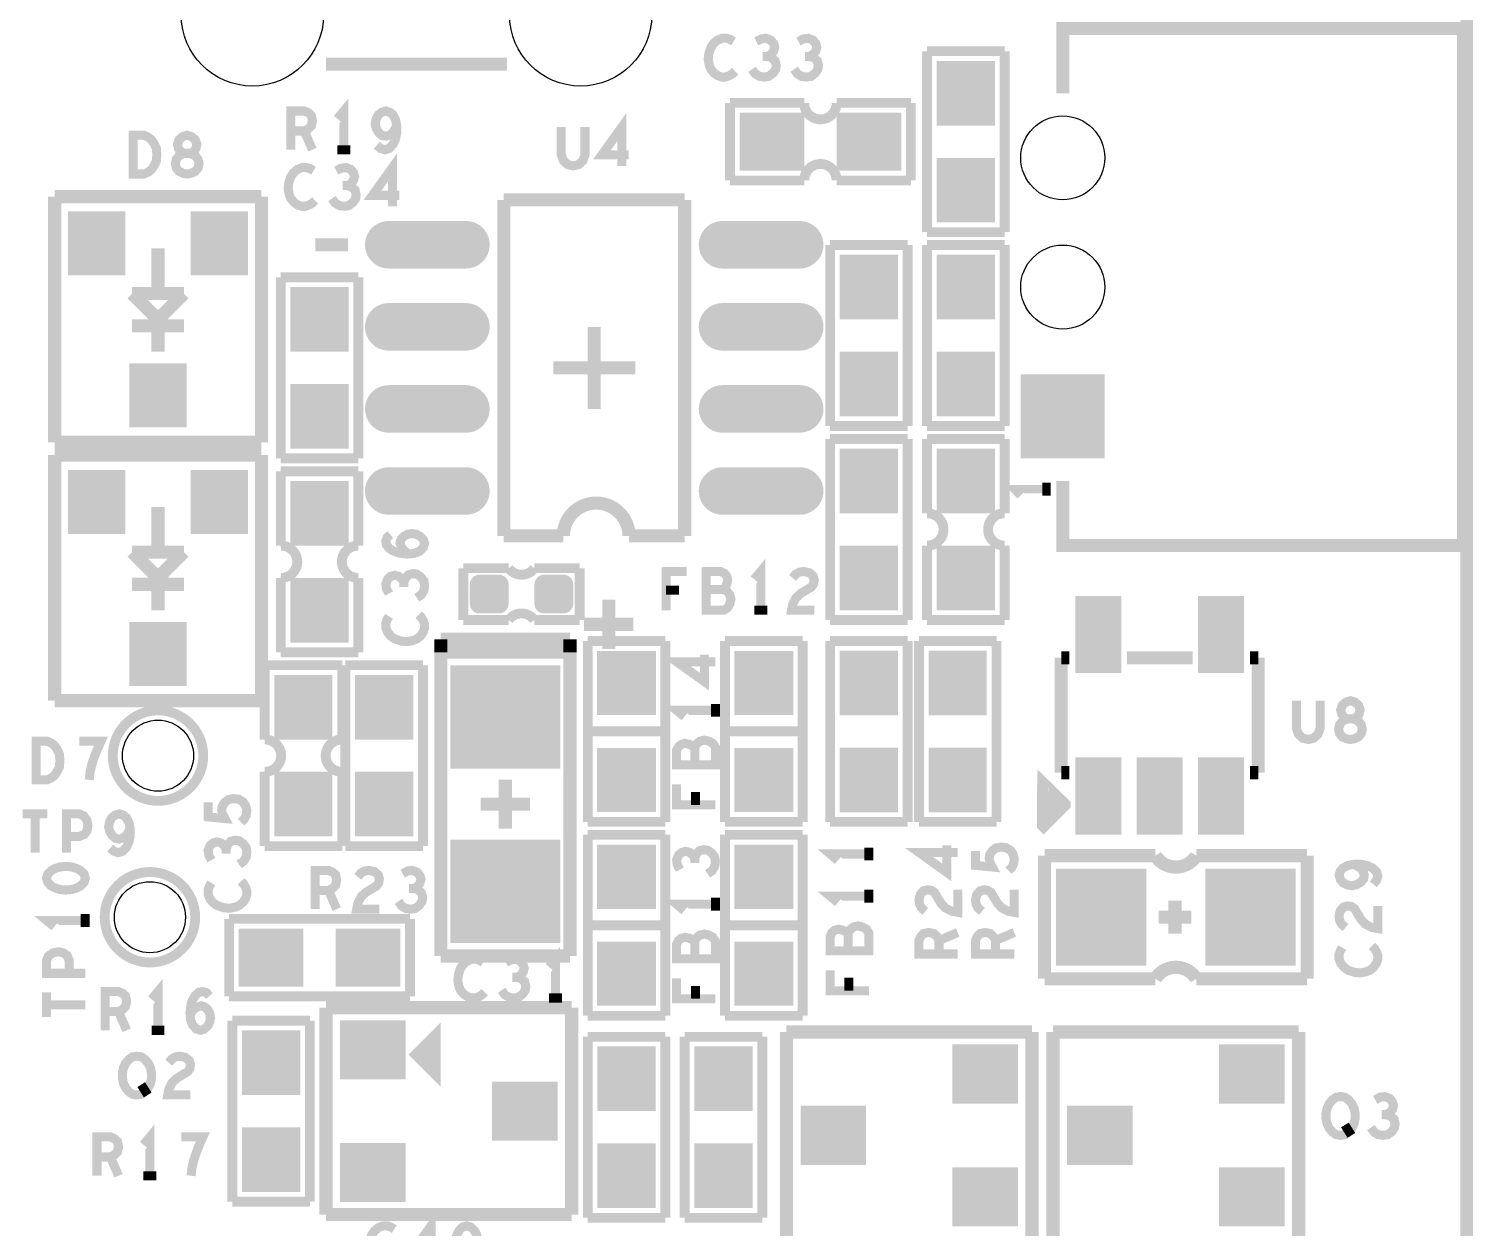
# Model space of a CAD drawing. Extents: x -0.1 to 55.1, y -0.1 to 48.1.
# Drawn here: x 32.75 to 55.1, y 9.46 to 28 of the extents above; entities that cross this region are included whole.
import ezdxf

# ---------------------------------------------------------------- set-up
doc = ezdxf.new("R2010")
doc.units = 0
doc.layers.get('0').update_dxf_attribs({"linetype": 'CONTINUOUS'})
doc.layers.add('MASK_TOP_ART', color=10, linetype='CONTINUOUS')
doc.layers.add('SILK_TOP_ART', color=11, linetype='CONTINUOUS')

# ---------------------------------------------------------------- blocks, each defined once
blk = doc.blocks.new('RECTANGLE_450')
blk.add_solid([(0.45, 0.5), (0.45, -0.5), (-0.45, 0.5), (-0.45, -0.5)])
blk = doc.blocks.new('ROUND_12')
blk.add_circle((0, 0), 0.65)
blk = doc.blocks.new('CUSTOM_458')
for points in [[(-0.2885, 0.2074), (-0.2747, 0.2333), (0.2885, 0.2074), (0.2747, 0.2333)], [(-0.2747, 0.2333), (-0.256, 0.256), (0.2747, 0.2333), (0.256, 0.256)], [(-0.256, 0.256), (-0.2333, 0.2747), (0.256, 0.256), (0.2333, 0.2747)], [(-0.2333, 0.2747), (-0.2074, 0.2885), (0.2333, 0.2747), (0.2074, 0.2885)], [(-0.2074, 0.2885), (-0.1792, 0.2971), (0.2074, 0.2885), (0.1792, 0.2971)], [(-0.1792, 0.2971), (-0.15, 0.3), (0.1792, 0.2971), (0.15, 0.3)], [(-0.3, 0.15), (-0.2971, 0.1792), (0.3, 0.15), (0.2971, 0.1792)], [(-0.3, -0.15), (-0.3, 0.15), (0.3, -0.15), (0.3, 0.15)], [(-0.2971, 0.1792), (-0.2885, 0.2074), (0.2971, 0.1792), (0.2885, 0.2074)], [(-0.2971, -0.1792), (-0.3, -0.15), (0.2971, -0.1792), (0.3, -0.15)], [(-0.2885, -0.2074), (-0.2971, -0.1792), (0.2885, -0.2074), (0.2971, -0.1792)], [(-0.2747, -0.2333), (-0.2885, -0.2074), (0.2747, -0.2333), (0.2885, -0.2074)], [(-0.256, -0.256), (-0.2747, -0.2333), (0.256, -0.256), (0.2747, -0.2333)], [(-0.2333, -0.2747), (-0.256, -0.256), (0.2333, -0.2747), (0.256, -0.256)], [(-0.2074, -0.2885), (-0.2333, -0.2747), (0.2074, -0.2885), (0.2333, -0.2747)], [(-0.1792, -0.2971), (-0.2074, -0.2885), (0.1792, -0.2971), (0.2074, -0.2885)], [(-0.15, -0.3), (-0.1792, -0.2971), (0.15, -0.3), (0.1792, -0.2971)]]:
    blk.add_solid(points)
blk = doc.blocks.new('SQUARE_447')
blk.add_solid([(0.65, 0.65), (0.65, -0.65), (-0.65, 0.65), (-0.65, -0.65)])
blk = doc.blocks.new('ROUND_465')
blk.add_circle((0, 0), 0.55)
blk = doc.blocks.new('RECTANGLE_452')
blk.add_solid([(0.508, 0.4572), (0.508, -0.4572), (-0.508, 0.4572), (-0.508, -0.4572)])
blk = doc.blocks.new('RECTANGLE_451')
blk.add_solid([(0.5, 0.45), (0.5, -0.45), (-0.5, 0.45), (-0.5, -0.45)])
blk = doc.blocks.new('RECTANGLE_475')
blk.add_solid([(0.4572, 0.4953), (0.4572, -0.4953), (-0.4572, 0.4953), (-0.4572, -0.4953)])
blk = doc.blocks.new('RECTANGLE_470')
blk.add_solid([(0.8509, 0.8001), (0.8509, -0.8001), (-0.8509, 0.8001), (-0.8509, -0.8001)])
blk = doc.blocks.new('CUSTOM_460')
for points in [[(-0.915856, 0.18415), (-0.879034, 0.23674), (0.915858, 0.18415), (0.879034, 0.23674)], [(-0.879034, 0.23674), (-0.833638, 0.282134), (0.879034, 0.23674), (0.83364, 0.282134)], [(-0.833638, 0.282134), (-0.78105, 0.318958), (0.83364, 0.282134), (0.78105, 0.318958)], [(-0.78105, 0.318958), (-0.722866, 0.34609), (0.78105, 0.318958), (0.722866, 0.34609)], [(-0.722866, 0.34609), (-0.660854, 0.362706), (0.722866, 0.34609), (0.660856, 0.362706)], [(-0.660854, 0.362706), (-0.5969, 0.3683), (0.660856, 0.362706), (0.5969, 0.3683)], [(-0.9652, 0), (-0.959604, 0.063956), (0.9652, 0), (0.959606, 0.063956)], [(-0.959604, -0.063954), (-0.9652, 0), (0.959606, -0.063954), (0.9652, 0)], [(-0.959604, 0.063956), (-0.942988, 0.125966), (0.959606, 0.063956), (0.94299, 0.125966)], [(-0.942988, 0.125966), (-0.915856, 0.18415), (0.94299, 0.125966), (0.915858, 0.18415)], [(-0.942988, -0.125966), (-0.959604, -0.063954), (0.94299, -0.125966), (0.959606, -0.063954)], [(-0.915856, -0.18415), (-0.942988, -0.125966), (0.915858, -0.18415), (0.94299, -0.125966)], [(-0.879034, -0.236738), (-0.915856, -0.18415), (0.879034, -0.236738), (0.915858, -0.18415)], [(-0.833638, -0.282134), (-0.879034, -0.236738), (0.83364, -0.282134), (0.879034, -0.236738)], [(-0.78105, -0.318956), (-0.833638, -0.282134), (0.78105, -0.318956), (0.83364, -0.282134)], [(-0.722866, -0.346088), (-0.78105, -0.318956), (0.722866, -0.346088), (0.78105, -0.318956)], [(-0.660854, -0.362704), (-0.722866, -0.346088), (0.660856, -0.362704), (0.722866, -0.346088)], [(-0.5969, -0.3683), (-0.660854, -0.362704), (0.5969, -0.3683), (0.660856, -0.362704)]]:
    blk.add_solid(points)
blk = doc.blocks.new('RECTANGLE_479')
blk.add_solid([(0.4445, 0.4953), (0.4445, -0.4953), (-0.4445, 0.4953), (-0.4445, -0.4953)])
blk = doc.blocks.new('RECTANGLE_478')
blk.add_solid([(0.6985, 0.7493), (0.6985, -0.7493), (-0.6985, 0.7493), (-0.6985, -0.7493)])
blk = doc.blocks.new('ROUND_444')
blk.add_circle((0, 0), 1.1)
blk = doc.blocks.new('RECTANGLE_455')
blk.add_solid([(0.3556, 0.5969), (0.3556, -0.5969), (-0.3556, 0.5969), (-0.3556, -0.5969)])

msp = doc.modelspace()

# ---------------------------------------------------------------- linework, layer by layer
at = {"layer": 'MASK_TOP_ART', "const_width": 0.2}
msp.add_lwpolyline([(11, 0), (55, 0), (55, 48), (0, 48), (0, 0), (11, 0)], dxfattribs=at)
at = {"layer": 'SILK_TOP_ART'}
for points, const_width in [([(11, 0), (55, 0), (55, 48), (0, 48), (0, 0), (11, 0)], 0.2), ([(48.75, 21), (48.75, 20), (54.95, 20), (54.95, 28), (48.75, 28), (48.75, 27)], 0.2), ([(43.6559, 27.8), (43.6059, 27.83), (43.5476, 27.85), (43.4809, 27.85), (43.4059, 27.82), (43.3476, 27.77), (43.3059, 27.71), (43.2726, 27.61), (43.2643, 27.52), (43.2809, 27.43), (43.3059, 27.37), (43.3559, 27.31), (43.4143, 27.27), (43.4726, 27.25), (43.5309, 27.25), (43.5893, 27.27), (43.6393, 27.3), (43.6809, 27.34)], 0.14), ([(44.1833, 27.57), (44.2333, 27.6), (44.275, 27.65), (44.2917, 27.71), (44.275, 27.77), (44.2333, 27.82), (44.1583, 27.85), (44.0833, 27.84), (44.0083, 27.8)], 0.14), ([(44.8357, 27.57), (44.8857, 27.6), (44.9274, 27.65), (44.9441, 27.71), (44.9274, 27.77), (44.8857, 27.82), (44.8107, 27.85), (44.7357, 27.84), (44.6607, 27.8)], 0.14), ([(46.65, 24.85), (46.65, 27.65)], 0.1524), ([(46.65, 27.65), (47.85, 27.65)], 0.1524), ([(47.85, 27.65), (47.85, 24.85)], 0.1524), ([(40.15, 27.45), (37.35, 27.45)], 0.2), ([(43.9417, 27.37), (43.9917, 27.3), (44.0583, 27.26), (44.1333, 27.25), (44.2, 27.26), (44.2667, 27.31), (44.3083, 27.37), (44.3167, 27.43), (44.3, 27.5), (44.2417, 27.55), (44.1833, 27.57), (44.1083, 27.57)], 0.14), ([(44.5941, 27.37), (44.6441, 27.3), (44.7107, 27.26), (44.7857, 27.25), (44.8524, 27.26), (44.9191, 27.31), (44.9607, 27.37), (44.9691, 27.43), (44.9524, 27.5), (44.8941, 27.55), (44.8357, 27.57), (44.7607, 27.57)], 0.14), ([(37.625, 26.125), (37.625, 26.725), (37.525, 26.605)], 0.14), ([(43.6, 26.85), (43.6, 25.65)], 0.1524), ([(44.75, 26.85), (43.6, 26.85)], 0.1524), ([(46.4, 26.85), (45.25, 26.85)], 0.1524), ([(46.4, 26.85), (46.4, 25.65)], 0.1524), ([(36.8059, 26.125), (36.8059, 26.725), (37.0143, 26.725), (37.0809, 26.695), (37.1226, 26.655), (37.1393, 26.575), (37.1226, 26.495), (37.0726, 26.445), (37.0143, 26.415), (36.8059, 26.415)], 0.14), ([(38.1357, 26.195), (38.1941, 26.145), (38.2607, 26.125), (38.3274, 26.145), (38.3857, 26.205), (38.4274, 26.295), (38.4441, 26.385), (38.4441, 26.495), (38.4274, 26.585), (38.3857, 26.665), (38.3357, 26.705), (38.2774, 26.725), (38.2107, 26.705), (38.1607, 26.665), (38.1274, 26.605), (38.1107, 26.525), (38.1274, 26.455), (38.1691, 26.385), (38.2191, 26.345), (38.2774, 26.335), (38.3441, 26.355), (38.3941, 26.405), (38.4441, 26.495)], 0.14), ([(41.9262, 25.875), (41.9262, 26.475), (41.6179, 26.045), (42.0345, 26.045)], 0.14), ([(34.3655, 25.75), (34.3655, 26.35), (34.5321, 26.35), (34.5988, 26.32), (34.6488, 26.28), (34.6905, 26.22), (34.7238, 26.15), (34.7321, 26.05), (34.7238, 25.95), (34.6905, 25.88), (34.6488, 25.82), (34.5988, 25.78), (34.5321, 25.75), (34.3655, 25.75)], 0.14), ([(35.2012, 25.75), (35.2595, 25.76), (35.3262, 25.79), (35.3679, 25.84), (35.3845, 25.91), (35.3679, 25.98), (35.3179, 26.04), (35.2429, 26.07), (35.1595, 26.07), (35.1095, 26.09), (35.0679, 26.14), (35.0512, 26.21), (35.0762, 26.28), (35.1345, 26.33), (35.2012, 26.35), (35.2679, 26.33), (35.3262, 26.28), (35.3512, 26.21), (35.3345, 26.14), (35.2929, 26.09), (35.2429, 26.07), (35.1595, 26.07), (35.0845, 26.04), (35.0345, 25.98), (35.0179, 25.91), (35.0345, 25.84), (35.0762, 25.79), (35.1429, 25.76), (35.2012, 25.75)], 0.14), ([(37.0143, 26.415), (37.1393, 26.125)], 0.14), ([(40.9905, 26.475), (40.9905, 26.045), (41.0238, 25.955), (41.0905, 25.895), (41.1738, 25.875), (41.2571, 25.895), (41.3238, 25.955), (41.3571, 26.045), (41.3571, 26.475)], 0.14), ([(37.525, 26.125), (37.725, 26.125)], 0.14), ([(38.3774, 25.25), (38.3774, 25.85), (38.0691, 25.42), (38.4857, 25.42)], 0.14), ([(37.1559, 25.8), (37.1059, 25.83), (37.0476, 25.85), (36.9809, 25.85), (36.9059, 25.82), (36.8476, 25.77), (36.8059, 25.71), (36.7726, 25.61), (36.7643, 25.52), (36.7809, 25.43), (36.8059, 25.37), (36.8559, 25.31), (36.9143, 25.27), (36.9726, 25.25), (37.0309, 25.25), (37.0893, 25.27), (37.1393, 25.3), (37.1809, 25.34)], 0.14), ([(37.6833, 25.57), (37.7333, 25.6), (37.775, 25.65), (37.7917, 25.71), (37.775, 25.77), (37.7333, 25.82), (37.6583, 25.85), (37.5833, 25.84), (37.5083, 25.8)], 0.14), ([(44.75, 25.65), (43.6, 25.65)], 0.1524), ([(46.4, 25.65), (45.25, 25.65)], 0.1524), ([(36.35, 25.4), (33.15, 25.4)], 0.2032), ([(33.15, 25.4), (33.15, 21.6)], 0.2032), ([(36.35, 21.6), (36.35, 25.4)], 0.2032), ([(37.4417, 25.37), (37.4917, 25.3), (37.5583, 25.26), (37.6333, 25.25), (37.7, 25.26), (37.7667, 25.31), (37.8083, 25.37), (37.8167, 25.43), (37.8, 25.5), (37.7417, 25.55), (37.6833, 25.57), (37.6083, 25.57)], 0.14), ([(40.1, 20.15), (40.1, 25.35)], 0.2032), ([(40.1, 25.35), (42.9, 25.35)], 0.2032), ([(42.9, 25.35), (42.9, 20.15)], 0.2032), ([(47.85, 24.85), (46.65, 24.85)], 0.1524), ([(34.75, 23.9), (34.75, 24.6)], 0.2032), ([(37.69, 24.655), (37.182, 24.655)], 0.2032), ([(45.15, 21.85), (45.15, 24.65)], 0.1524), ([(45.15, 24.65), (46.35, 24.65)], 0.1524), ([(46.35, 24.65), (46.35, 21.85)], 0.1524), ([(46.65, 21.85), (46.65, 24.65)], 0.1524), ([(46.65, 24.65), (47.85, 24.65)], 0.1524), ([(47.85, 24.65), (47.85, 21.85)], 0.1524), ([(36.65, 21.35), (36.65, 24.15)], 0.1524), ([(36.65, 24.15), (37.85, 24.15)], 0.1524), ([(37.85, 24.15), (37.85, 21.35)], 0.1524), ([(35.15, 23.9), (34.35, 23.9)], 0.2032), ([(34.35, 23.9), (34.75, 23.5)], 0.2032), ([(34.75, 23.5), (35.15, 23.9)], 0.2032), ([(35.15, 23.4), (34.35, 23.4)], 0.2032), ([(34.75, 23.5), (34.75, 23)], 0.2032), ([(41.5, 22.115), (41.5, 23.385)], 0.2032), ([(42.135, 22.75), (40.865, 22.75)], 0.2032), ([(46.35, 21.85), (45.15, 21.85)], 0.1524), ([(47.85, 21.85), (46.65, 21.85)], 0.1524), ([(33.15, 21.6), (36.35, 21.6)], 0.2032), ([(45.15, 18.85), (45.15, 21.65)], 0.1524), ([(45.15, 21.65), (46.35, 21.65)], 0.1524), ([(46.35, 21.65), (46.35, 18.85)], 0.1524), ([(46.65, 21.65), (47.85, 21.65)], 0.1524), ([(46.65, 21.65), (46.65, 20.5)], 0.1524), ([(47.85, 21.65), (47.85, 20.5)], 0.1524), ([(33.15, 21.4), (33.15, 17.6)], 0.2032), ([(36.35, 21.4), (33.15, 21.4)], 0.2032), ([(36.35, 17.6), (36.35, 21.4)], 0.2032), ([(37.85, 21.35), (36.65, 21.35)], 0.1524), ([(36.65, 21.15), (37.85, 21.15)], 0.1524), ([(36.65, 21.15), (36.65, 20)], 0.1524), ([(37.85, 21.15), (37.85, 20)], 0.1524), ([(48.5, 20.775), (48.5, 20.975)], 0.13), ([(48.5, 20.875), (48, 20.875), (48.1, 20.775)], 0.13), ([(34.75, 19.9), (34.75, 20.6)], 0.2032), ([(38.625, 19.8691), (38.555, 19.9274), (38.515, 19.9774), (38.495, 20.0441), (38.515, 20.1024), (38.555, 20.1441), (38.615, 20.1774), (38.685, 20.1857), (38.745, 20.1774), (38.805, 20.1441), (38.855, 20.0941), (38.875, 20.0357), (38.855, 19.9691), (38.795, 19.9107), (38.705, 19.8774), (38.605, 19.8691), (38.475, 19.8857), (38.405, 19.9107), (38.335, 19.9524), (38.285, 20.0107), (38.275, 20.0691), (38.295, 20.1274), (38.345, 20.1691)], 0.14), ([(40.1, 20.15), (41.022, 20.15)], 0.2032), ([(42.9, 20.15), (42.038, 20.15)], 0.2032), ([(35.15, 19.9), (34.35, 19.9)], 0.2032), ([(34.35, 19.9), (34.75, 19.5)], 0.2032), ([(34.75, 19.5), (35.15, 19.9)], 0.2032), ([(46.65, 20), (46.65, 18.85)], 0.1524), ([(47.85, 20), (47.85, 18.85)], 0.1524), ([(39.475, 18.85), (39.475, 19.65)], 0.1524), ([(39.475, 19.65), (40.175, 19.65)], 0.1524), ([(40.575, 19.65), (41.275, 19.65)], 0.1524), ([(41.275, 19.65), (41.275, 18.85)], 0.1524), ([(42.6131, 19), (42.6131, 19.6), (42.9297, 19.6)], 0.14), ([(43.4905, 19.32), (43.5238, 19.35), (43.5488, 19.4), (43.5655, 19.47), (43.5488, 19.53), (43.5155, 19.57), (43.4571, 19.6), (43.2321, 19.6), (43.2321, 19), (43.5071, 19), (43.5655, 19.04), (43.5988, 19.1), (43.6155, 19.17), (43.5988, 19.24), (43.5488, 19.3), (43.4905, 19.32), (43.2321, 19.32)], 0.14), ([(44.0762, 19), (44.0762, 19.6), (43.9762, 19.48)], 0.14), ([(44.5703, 19.5), (44.6203, 19.56), (44.6786, 19.59), (44.7453, 19.6), (44.8286, 19.58), (44.8869, 19.53), (44.9036, 19.47), (44.8953, 19.41), (44.8619, 19.36), (44.6953, 19.26), (44.6203, 19.19), (44.5703, 19.09), (44.5536, 19), (44.9036, 19)], 0.14), ([(35.15, 19.4), (34.35, 19.4)], 0.2032), ([(34.75, 19.5), (34.75, 19)], 0.2032), ([(36.65, 19.5), (36.65, 18.35)], 0.1524), ([(37.85, 19.5), (37.85, 18.35)], 0.1524), ([(38.555, 19.4333), (38.525, 19.4833), (38.475, 19.525), (38.415, 19.5417), (38.355, 19.525), (38.305, 19.4833), (38.275, 19.4083), (38.285, 19.3333), (38.325, 19.2583)], 0.14), ([(38.755, 19.1917), (38.825, 19.2417), (38.865, 19.3083), (38.875, 19.3833), (38.865, 19.45), (38.815, 19.5167), (38.755, 19.5583), (38.695, 19.5667), (38.625, 19.55), (38.575, 19.4917), (38.555, 19.4333), (38.555, 19.3583)], 0.14), ([(41.725, 19.162), (41.725, 18.4)], 0.2032), ([(42.8131, 19.31), (42.6131, 19.31)], 0.14), ([(38.325, 18.9059), (38.295, 18.8559), (38.275, 18.7976), (38.275, 18.7309), (38.305, 18.6559), (38.355, 18.5976), (38.415, 18.5559), (38.515, 18.5226), (38.605, 18.5143), (38.695, 18.5309), (38.755, 18.5559), (38.815, 18.6059), (38.855, 18.6643), (38.875, 18.7226), (38.875, 18.7809), (38.855, 18.8393), (38.825, 18.8893), (38.785, 18.9309)], 0.14), ([(43.9762, 19), (44.1762, 19)], 0.14), ([(40.175, 18.85), (39.475, 18.85)], 0.1524), ([(41.275, 18.85), (40.575, 18.85)], 0.1524), ([(42.106, 18.781), (41.344, 18.781)], 0.2032), ([(46.35, 18.85), (45.15, 18.85)], 0.1524), ([(46.65, 18.85), (47.85, 18.85)], 0.1524), ([(41.125, 18.55), (39.125, 18.55)], 0.2032), ([(39.125, 18.55), (39.125, 18.45)], 0.2032), ([(41.125, 18.45), (39.125, 18.45)], 0.2032), ([(39.125, 18.45), (39.125, 18.35)], 0.2032), ([(41.125, 18.45), (41.125, 18.55)], 0.2032), ([(41.125, 18.35), (41.125, 18.45)], 0.2032), ([(41.4, 18.525), (42.6, 18.525)], 0.1524), ([(41.4, 15.725), (41.4, 18.525)], 0.1524), ([(42.6, 18.525), (42.6, 15.725)], 0.1524), ([(43.525, 18.525), (44.725, 18.525)], 0.1524), ([(43.525, 15.725), (43.525, 18.525)], 0.1524), ([(44.725, 18.525), (44.725, 15.725)], 0.1524), ([(45.15, 15.725), (45.15, 18.525)], 0.1524), ([(45.15, 18.525), (46.35, 18.525)], 0.1524), ([(46.35, 18.525), (46.35, 15.725)], 0.1524), ([(46.525, 15.725), (46.525, 18.525)], 0.1524), ([(46.525, 18.525), (47.725, 18.525)], 0.1524), ([(47.725, 18.525), (47.725, 15.725)], 0.1524), ([(36.65, 18.35), (37.85, 18.35)], 0.1524), ([(39.125, 18.35), (39.125, 13.65)], 0.2032), ([(41.125, 18.35), (39.125, 18.35)], 0.2032), ([(41.125, 13.65), (41.125, 18.35)], 0.2032), ([(43.375, 18.2036), (42.775, 18.2036), (43.205, 17.8953), (43.205, 18.3119)], 0.14), ([(48.726, 18.264), (48.726, 16.486)], 0.2032), ([(48.853, 18.264), (48.726, 18.264)], 0.2032), ([(50.758, 18.264), (49.742, 18.264)], 0.2032), ([(51.647, 18.264), (51.774, 18.264)], 0.2032), ([(51.774, 18.264), (51.774, 16.486)], 0.2032), ([(36.4, 18.15), (37.6, 18.15)], 0.1524), ([(36.4, 18.15), (36.4, 17)], 0.1524), ([(37.6, 18.15), (37.6, 17)], 0.1524), ([(37.65, 15.35), (37.65, 18.15)], 0.1524), ([(37.65, 18.15), (38.85, 18.15)], 0.1524), ([(38.85, 18.15), (38.85, 15.35)], 0.1524), ([(33.15, 17.6), (36.35, 17.6)], 0.2032), ([(52.3655, 17.6), (52.3655, 17.17), (52.3988, 17.08), (52.4655, 17.02), (52.5488, 17), (52.6321, 17.02), (52.6988, 17.08), (52.7321, 17.17), (52.7321, 17.6)], 0.14), ([(53.2012, 17), (53.2595, 17.01), (53.3262, 17.04), (53.3679, 17.09), (53.3845, 17.16), (53.3679, 17.23), (53.3179, 17.29), (53.2429, 17.32), (53.1595, 17.32), (53.1095, 17.34), (53.0679, 17.39), (53.0512, 17.46), (53.0762, 17.53), (53.1345, 17.58), (53.2012, 17.6), (53.2679, 17.58), (53.3262, 17.53), (53.3512, 17.46), (53.3345, 17.39), (53.2929, 17.34), (53.2429, 17.32), (53.1595, 17.32), (53.0845, 17.29), (53.0345, 17.23), (53.0179, 17.16), (53.0345, 17.09), (53.0762, 17.04), (53.1429, 17.01), (53.2012, 17)], 0.14), ([(43.375, 17.4512), (42.775, 17.4512), (42.895, 17.3512)], 0.14), ([(43.375, 17.3512), (43.375, 17.5512)], 0.14), ([(32.8655, 16.375), (32.8655, 16.975), (33.0321, 16.975), (33.0988, 16.945), (33.1488, 16.905), (33.1905, 16.845), (33.2238, 16.775), (33.2321, 16.675), (33.2238, 16.575), (33.1905, 16.505), (33.1488, 16.445), (33.0988, 16.405), (33.0321, 16.375), (32.8655, 16.375)], 0.14), ([(33.6845, 16.375), (33.7012, 16.505), (33.7262, 16.615), (33.7595, 16.715), (33.8012, 16.825), (33.8679, 16.975), (33.5345, 16.975)], 0.14), ([(41.4, 17.125), (42.6, 17.125)], 0.1524), ([(43.055, 16.8655), (43.025, 16.8988), (42.975, 16.9238), (42.905, 16.9405), (42.845, 16.9238), (42.805, 16.8905), (42.775, 16.8321), (42.775, 16.6071), (43.375, 16.6071), (43.375, 16.8821), (43.335, 16.9405), (43.275, 16.9738), (43.205, 16.9905), (43.135, 16.9738), (43.075, 16.9238), (43.055, 16.8655), (43.055, 16.6071)], 0.14), ([(43.525, 17.125), (44.725, 17.125)], 0.1524), ([(36.4, 16.5), (36.4, 15.35)], 0.1524), ([(37.6, 16.5), (37.6, 15.35)], 0.1524), ([(48.726, 16.486), (48.853, 16.486)], 0.2032), ([(51.774, 16.486), (51.647, 16.486)], 0.2032), ([(40.125, 16.381), (40.125, 15.619)], 0.2032), ([(43.375, 15.9881), (42.775, 15.9881), (42.775, 16.3047)], 0.14), ([(48.4425, 16.2569), (48.4443, 16.3295), (48.7842, 15.9974), (48.7842, 15.9857), (48.4536, 15.6551), (48.4395, 15.6692), (48.4395, 16.3019)], 0.1778), ([(36.035, 15.7191), (36.085, 15.7691), (36.115, 15.8274), (36.125, 15.9024), (36.105, 15.9774), (36.065, 16.0357), (35.995, 16.0774), (35.915, 16.0857), (35.835, 16.0691), (35.785, 16.0274), (35.745, 15.9691), (35.735, 15.9107), (35.745, 15.8524), (35.785, 15.7774), (35.525, 15.8024), (35.525, 16.0274)], 0.14), ([(40.506, 16), (39.744, 16)], 0.2032), ([(43.065, 16.1881), (43.065, 15.9881)], 0.14), ([(32.6559, 15.85), (33.0393, 15.85)], 0.14), ([(32.8476, 15.85), (32.8476, 15.25)], 0.14), ([(33.3333, 15.25), (33.3333, 15.85), (33.5333, 15.85), (33.6, 15.82), (33.65, 15.75), (33.6667, 15.67), (33.65, 15.59), (33.6083, 15.53), (33.5333, 15.5), (33.3333, 15.5)], 0.14), ([(34.0107, 15.32), (34.0691, 15.27), (34.1357, 15.25), (34.2024, 15.27), (34.2607, 15.33), (34.3024, 15.42), (34.3191, 15.51), (34.3191, 15.62), (34.3024, 15.71), (34.2607, 15.79), (34.2107, 15.83), (34.1524, 15.85), (34.0857, 15.83), (34.0357, 15.79), (34.0024, 15.73), (33.9857, 15.65), (34.0024, 15.58), (34.0441, 15.51), (34.0941, 15.47), (34.1524, 15.46), (34.2191, 15.48), (34.2691, 15.53), (34.3191, 15.62)], 0.14), ([(42.6, 15.725), (41.4, 15.725)], 0.1524), ([(44.725, 15.725), (43.525, 15.725)], 0.1524), ([(46.35, 15.725), (45.15, 15.725)], 0.1524), ([(47.725, 15.725), (46.525, 15.725)], 0.1524), ([(35.805, 15.3083), (35.775, 15.3583), (35.725, 15.4), (35.665, 15.4167), (35.605, 15.4), (35.555, 15.3583), (35.525, 15.2833), (35.535, 15.2083), (35.575, 15.1333)], 0.14), ([(36.005, 15.0667), (36.075, 15.1167), (36.115, 15.1833), (36.125, 15.2583), (36.115, 15.325), (36.065, 15.3917), (36.005, 15.4333), (35.945, 15.4417), (35.875, 15.425), (35.825, 15.3667), (35.805, 15.3083), (35.805, 15.2333)], 0.14), ([(36.4, 15.35), (37.6, 15.35)], 0.1524), ([(38.85, 15.35), (37.65, 15.35)], 0.1524), ([(41.4, 12.725), (41.4, 15.525)], 0.1524), ([(41.4, 15.525), (42.6, 15.525)], 0.1524), ([(42.6, 15.525), (42.6, 12.725)], 0.1524), ([(43.525, 12.725), (43.525, 15.525)], 0.1524), ([(43.525, 15.525), (44.725, 15.525)], 0.1524), ([(44.725, 15.525), (44.725, 12.725)], 0.1524), ([(47.125, 15.2524), (46.525, 15.2524), (46.955, 14.9441), (46.955, 15.3607)], 0.14), ([(43.055, 15.1619), (43.025, 15.2119), (42.975, 15.2536), (42.915, 15.2703), (42.855, 15.2536), (42.805, 15.2119), (42.775, 15.1369), (42.785, 15.0619), (42.825, 14.9869)], 0.14), ([(43.255, 14.9203), (43.325, 14.9703), (43.365, 15.0369), (43.375, 15.1119), (43.365, 15.1786), (43.315, 15.2453), (43.255, 15.2869), (43.195, 15.2953), (43.125, 15.2786), (43.075, 15.2203), (43.055, 15.1619), (43.055, 15.0869)], 0.14), ([(45.75, 15.2286), (45.15, 15.2286), (45.27, 15.1286)], 0.14), ([(45.75, 15.1286), (45.75, 15.3286)], 0.14), ([(47.91, 14.9691), (47.96, 15.0191), (47.99, 15.0774), (48, 15.1524), (47.98, 15.2274), (47.94, 15.2857), (47.87, 15.3274), (47.79, 15.3357), (47.71, 15.3191), (47.66, 15.2774), (47.62, 15.2191), (47.61, 15.1607), (47.62, 15.1024), (47.66, 15.0274), (47.4, 15.0524), (47.4, 15.2774)], 0.14), ([(48.468, 15.2025), (48.468, 13.2975)], 0.2032), ([(50.1825, 15.2025), (48.468, 15.2025)], 0.2032), ([(52.532, 15.2025), (50.8175, 15.2025)], 0.2032), ([(52.532, 13.2975), (52.532, 15.2025)], 0.2032), ([(33.025, 14.8536), (33.045, 14.7869), (33.095, 14.7369), (33.155, 14.7036), (33.235, 14.6786), (33.325, 14.6703), (33.415, 14.6786), (33.495, 14.7036), (33.555, 14.7369), (33.605, 14.7869), (33.625, 14.8536), (33.605, 14.9203), (33.555, 14.9703), (33.495, 15.0036), (33.415, 15.0286), (33.325, 15.0369), (33.235, 15.0286), (33.155, 15.0036), (33.095, 14.9703), (33.045, 14.9203), (33.025, 14.8536)], 0.14), ([(37.1809, 14.375), (37.1809, 14.975), (37.3893, 14.975), (37.4559, 14.945), (37.4976, 14.905), (37.5143, 14.825), (37.4976, 14.745), (37.4476, 14.695), (37.3893, 14.665), (37.1809, 14.665)], 0.14), ([(37.8417, 14.875), (37.8917, 14.935), (37.95, 14.965), (38.0167, 14.975), (38.1, 14.955), (38.1583, 14.905), (38.175, 14.845), (38.1667, 14.785), (38.1333, 14.735), (37.9667, 14.635), (37.8917, 14.565), (37.8417, 14.465), (37.825, 14.375), (38.175, 14.375)], 0.14), ([(38.7107, 14.695), (38.7607, 14.725), (38.8024, 14.775), (38.8191, 14.835), (38.8024, 14.895), (38.7607, 14.945), (38.6857, 14.975), (38.6107, 14.965), (38.5357, 14.925)], 0.14), ([(53.555, 14.7607), (53.605, 14.8191), (53.625, 14.8857), (53.605, 14.9524), (53.545, 15.0107), (53.455, 15.0524), (53.365, 15.0691), (53.255, 15.0691), (53.165, 15.0524), (53.085, 15.0107), (53.045, 14.9607), (53.025, 14.9024), (53.045, 14.8357), (53.085, 14.7857), (53.145, 14.7524), (53.225, 14.7357), (53.295, 14.7524), (53.365, 14.7941), (53.405, 14.8441), (53.415, 14.9024), (53.395, 14.9691), (53.345, 15.0191), (53.255, 15.0691)], 0.14), ([(35.575, 14.7809), (35.545, 14.7309), (35.525, 14.6726), (35.525, 14.6059), (35.555, 14.5309), (35.605, 14.4726), (35.665, 14.4309), (35.765, 14.3976), (35.855, 14.3893), (35.945, 14.4059), (36.005, 14.4309), (36.065, 14.4809), (36.105, 14.5393), (36.125, 14.5976), (36.125, 14.6559), (36.105, 14.7143), (36.075, 14.7643), (36.035, 14.8059)], 0.14), ([(38.4691, 14.495), (38.5191, 14.425), (38.5857, 14.385), (38.6607, 14.375), (38.7274, 14.385), (38.7941, 14.435), (38.8357, 14.495), (38.8441, 14.555), (38.8274, 14.625), (38.7691, 14.675), (38.7107, 14.695), (38.6357, 14.695)], 0.14), ([(37.3893, 14.665), (37.5143, 14.375)], 0.14), ([(43.375, 14.3512), (43.375, 14.5512)], 0.14), ([(45.75, 14.5762), (45.15, 14.5762), (45.27, 14.4762)], 0.14), ([(45.75, 14.4762), (45.75, 14.6762)], 0.14), ([(46.625, 14.3417), (46.565, 14.3917), (46.535, 14.45), (46.525, 14.5167), (46.545, 14.6), (46.595, 14.6583), (46.655, 14.675), (46.715, 14.6667), (46.765, 14.6333), (46.865, 14.4667), (46.935, 14.3917), (47.035, 14.3417), (47.125, 14.325), (47.125, 14.675)], 0.14), ([(47.5, 14.3417), (47.44, 14.3917), (47.41, 14.45), (47.4, 14.5167), (47.42, 14.6), (47.47, 14.6583), (47.53, 14.675), (47.59, 14.6667), (47.64, 14.6333), (47.74, 14.4667), (47.81, 14.3917), (47.91, 14.3417), (48, 14.325), (48, 14.675)], 0.14), ([(50.4873, 14.504), (50.4873, 13.996)], 0.2032), ([(33.625, 14.1012), (33.625, 14.3012)], 0.14), ([(43.375, 14.4512), (42.775, 14.4512), (42.895, 14.3512)], 0.14), ([(50.2333, 14.25), (50.7413, 14.25)], 0.2032), ([(53.125, 14.0917), (53.065, 14.1417), (53.035, 14.2), (53.025, 14.2667), (53.045, 14.35), (53.095, 14.4083), (53.155, 14.425), (53.215, 14.4167), (53.265, 14.3833), (53.365, 14.2167), (53.435, 14.1417), (53.535, 14.0917), (53.625, 14.075), (53.625, 14.425)], 0.14), ([(33.625, 14.2012), (33.025, 14.2012), (33.145, 14.1012)], 0.14), ([(35.85, 13.025), (35.85, 14.225)], 0.1524), ([(35.85, 14.225), (38.65, 14.225)], 0.1524), ([(38.65, 14.225), (38.65, 13.025)], 0.1524), ([(42.6, 14.125), (41.4, 14.125)], 0.1524), ([(44.725, 14.125), (43.525, 14.125)], 0.1524), ([(45.43, 13.9905), (45.4, 14.0238), (45.35, 14.0488), (45.28, 14.0655), (45.22, 14.0488), (45.18, 14.0155), (45.15, 13.9571), (45.15, 13.7321), (45.75, 13.7321), (45.75, 14.0071), (45.71, 14.0655), (45.65, 14.0988), (45.58, 14.1155), (45.51, 14.0988), (45.45, 14.0488), (45.43, 13.9905), (45.43, 13.7321)], 0.14), ([(47.125, 13.6809), (46.525, 13.6809), (46.525, 13.8893), (46.555, 13.9559), (46.595, 13.9976), (46.675, 14.0143), (46.755, 13.9976), (46.805, 13.9476), (46.835, 13.8893), (46.835, 13.6809)], 0.14), ([(46.835, 13.8893), (47.125, 14.0143)], 0.14), ([(48, 13.6809), (47.4, 13.6809), (47.4, 13.8893), (47.43, 13.9559), (47.47, 13.9976), (47.55, 14.0143), (47.63, 13.9976), (47.68, 13.9476), (47.71, 13.8893), (47.71, 13.6809)], 0.14), ([(47.71, 13.8893), (48, 14.0143)], 0.14), ([(43.055, 13.8655), (43.025, 13.8988), (42.975, 13.9238), (42.905, 13.9405), (42.845, 13.9238), (42.805, 13.8905), (42.775, 13.8321), (42.775, 13.6071), (43.375, 13.6071), (43.375, 13.8821), (43.335, 13.9405), (43.275, 13.9738), (43.205, 13.9905), (43.135, 13.9738), (43.075, 13.9238), (43.055, 13.8655), (43.055, 13.6071)], 0.14), ([(53.075, 13.7809), (53.045, 13.7309), (53.025, 13.6726), (53.025, 13.6059), (53.055, 13.5309), (53.105, 13.4726), (53.165, 13.4309), (53.265, 13.3976), (53.355, 13.3893), (53.445, 13.4059), (53.505, 13.4309), (53.565, 13.4809), (53.605, 13.5393), (53.625, 13.5976), (53.625, 13.6559), (53.605, 13.7143), (53.575, 13.7643), (53.535, 13.8059)], 0.14), ([(33.625, 13.3821), (33.025, 13.3821), (33.025, 13.5821), (33.055, 13.6488), (33.125, 13.6988), (33.205, 13.7155), (33.285, 13.6988), (33.345, 13.6571), (33.375, 13.5821), (33.375, 13.3821)], 0.14), ([(39.125, 13.65), (41.125, 13.65)], 0.2032), ([(39.7809, 13.55), (39.7309, 13.58), (39.6726, 13.6), (39.6059, 13.6), (39.5309, 13.57), (39.4726, 13.52), (39.4309, 13.46), (39.3976, 13.36), (39.3893, 13.27), (39.4059, 13.18), (39.4309, 13.12), (39.4809, 13.06), (39.5393, 13.02), (39.5976, 13), (39.6559, 13), (39.7143, 13.02), (39.7643, 13.05), (39.8059, 13.09)], 0.14), ([(40.3083, 13.32), (40.3583, 13.35), (40.4, 13.4), (40.4167, 13.46), (40.4, 13.52), (40.3583, 13.57), (40.2833, 13.6), (40.2083, 13.59), (40.1333, 13.55)], 0.14), ([(40.9024, 13), (40.9024, 13.6), (40.8024, 13.48)], 0.14), ([(45.75, 13.1131), (45.15, 13.1131), (45.15, 13.4297)], 0.14), ([(34.75, 12.5), (34.75, 13.1), (34.65, 12.98)], 0.14), ([(40.0667, 13.12), (40.1167, 13.05), (40.1833, 13.01), (40.2583, 13), (40.325, 13.01), (40.3917, 13.06), (40.4333, 13.12), (40.4417, 13.18), (40.425, 13.25), (40.3667, 13.3), (40.3083, 13.32), (40.2333, 13.32)], 0.14), ([(43.375, 12.9881), (42.775, 12.9881), (42.775, 13.3047)], 0.14), ([(43.065, 13.1881), (43.065, 12.9881)], 0.14), ([(45.44, 13.3131), (45.44, 13.1131)], 0.14), ([(48.468, 13.2975), (50.1825, 13.2975)], 0.2032), ([(50.8175, 13.2975), (52.532, 13.2975)], 0.2032), ([(33.025, 12.7047), (33.025, 13.0881)], 0.14), ([(33.025, 12.8964), (33.625, 12.8964)], 0.14), ([(33.9309, 12.5), (33.9309, 13.1), (34.1393, 13.1), (34.2059, 13.07), (34.2476, 13.03), (34.2643, 12.95), (34.2476, 12.87), (34.1976, 12.82), (34.1393, 12.79), (33.9309, 12.79)], 0.14), ([(35.2441, 12.75), (35.3024, 12.82), (35.3524, 12.86), (35.4191, 12.88), (35.4774, 12.86), (35.5191, 12.82), (35.5524, 12.76), (35.5607, 12.69), (35.5524, 12.63), (35.5191, 12.57), (35.4691, 12.52), (35.4107, 12.5), (35.3441, 12.52), (35.2857, 12.58), (35.2524, 12.67), (35.2441, 12.77), (35.2607, 12.9), (35.2857, 12.97), (35.3274, 13.04), (35.3857, 13.09), (35.4441, 13.1), (35.5024, 13.08), (35.5441, 13.03)], 0.14), ([(38.65, 13.025), (35.85, 13.025)], 0.1524), ([(40.8024, 13), (41.0024, 13)], 0.14), ([(34.1393, 12.79), (34.2643, 12.5)], 0.14), ([(41.15, 12.85), (37.35, 12.85)], 0.2032), ([(37.35, 12.85), (37.35, 9.65)], 0.2032), ([(41.15, 9.65), (41.15, 12.85)], 0.2032), ([(42.6, 12.725), (41.4, 12.725)], 0.1524), ([(44.725, 12.725), (43.525, 12.725)], 0.1524), ([(34.65, 12.5), (34.85, 12.5)], 0.14), ([(35.9, 9.85), (35.9, 12.65)], 0.1524), ([(35.9, 12.65), (37.1, 12.65)], 0.1524), ([(37.1, 12.65), (37.1, 9.85)], 0.1524), ([(48.275, 12.475), (44.475, 12.475)], 0.2032), ([(44.475, 12.475), (44.475, 9.275)], 0.2032), ([(48.275, 9.275), (48.275, 12.475)], 0.2032), ([(52.4, 12.475), (48.6, 12.475)], 0.2032), ([(48.6, 12.475), (48.6, 9.275)], 0.2032), ([(52.4, 9.275), (52.4, 12.475)], 0.2032), ([(41.4, 9.6), (41.4, 12.4)], 0.1524), ([(41.4, 12.4), (42.6, 12.4)], 0.1524), ([(42.6, 12.4), (42.6, 9.6)], 0.1524), ([(42.9, 9.6), (42.9, 12.4)], 0.1524), ([(42.9, 12.4), (44.1, 12.4)], 0.1524), ([(44.1, 12.4), (44.1, 9.6)], 0.1524), ([(34.4238, 11.5), (34.3571, 11.51), (34.2988, 11.55), (34.2488, 11.61), (34.2155, 11.68), (34.1988, 11.76), (34.1988, 11.84), (34.2155, 11.92), (34.2488, 11.99), (34.2988, 12.05), (34.3571, 12.09), (34.4238, 12.1), (34.4905, 12.09), (34.5488, 12.05), (34.5988, 11.99), (34.6321, 11.92), (34.6488, 11.84), (34.6488, 11.76), (34.6321, 11.68), (34.5988, 11.61), (34.5488, 11.55), (34.4905, 11.51), (34.4238, 11.5)], 0.14), ([(34.9179, 12), (34.9679, 12.06), (35.0262, 12.09), (35.0929, 12.1), (35.1762, 12.08), (35.2345, 12.03), (35.2512, 11.97), (35.2429, 11.91), (35.2095, 11.86), (35.0429, 11.76), (34.9679, 11.69), (34.9179, 11.59), (34.9012, 11.5), (35.2512, 11.5)], 0.14), ([(34.4905, 11.66), (34.5905, 11.5)], 0.14), ([(53.0488, 10.875), (52.9821, 10.885), (52.9238, 10.925), (52.8738, 10.985), (52.8405, 11.055), (52.8238, 11.135), (52.8238, 11.215), (52.8405, 11.295), (52.8738, 11.365), (52.9238, 11.425), (52.9821, 11.465), (53.0488, 11.475), (53.1155, 11.465), (53.1738, 11.425), (53.2238, 11.365), (53.2571, 11.295), (53.2738, 11.215), (53.2738, 11.135), (53.2571, 11.055), (53.2238, 10.985), (53.1738, 10.925), (53.1155, 10.885), (53.0488, 10.875)], 0.14), ([(53.7595, 11.195), (53.8095, 11.225), (53.8512, 11.275), (53.8679, 11.335), (53.8512, 11.395), (53.8095, 11.445), (53.7345, 11.475), (53.6595, 11.465), (53.5845, 11.425)], 0.14), ([(53.5179, 10.995), (53.5679, 10.925), (53.6345, 10.885), (53.7095, 10.875), (53.7762, 10.885), (53.8429, 10.935), (53.8845, 10.995), (53.8929, 11.055), (53.8762, 11.125), (53.8179, 11.175), (53.7595, 11.195), (53.6845, 11.195)], 0.14), ([(34.625, 10.25), (34.625, 10.85), (34.525, 10.73)], 0.14), ([(53.1155, 11.035), (53.2155, 10.875)], 0.14), ([(33.8059, 10.25), (33.8059, 10.85), (34.0143, 10.85), (34.0809, 10.82), (34.1226, 10.78), (34.1393, 10.7), (34.1226, 10.62), (34.0726, 10.57), (34.0143, 10.54), (33.8059, 10.54)], 0.14), ([(35.2607, 10.25), (35.2774, 10.38), (35.3024, 10.49), (35.3357, 10.59), (35.3774, 10.7), (35.4441, 10.85), (35.1107, 10.85)], 0.14), ([(34.0143, 10.54), (34.1393, 10.25)], 0.14), ([(34.525, 10.25), (34.725, 10.25)], 0.14), ([(37.1, 9.85), (35.9, 9.85)], 0.1524), ([(37.35, 9.65), (41.15, 9.65)], 0.2032), ([(38.975, 8.875), (38.975, 9.475), (38.6667, 9.045), (39.0833, 9.045)], 0.14), ([(42.6, 9.6), (41.4, 9.6)], 0.1524), ([(44.1, 9.6), (42.9, 9.6)], 0.1524), ([(38.4059, 9.425), (38.3559, 9.455), (38.2976, 9.475), (38.2309, 9.475), (38.1559, 9.445), (38.0976, 9.395), (38.0559, 9.335), (38.0226, 9.235), (38.0143, 9.145), (38.0309, 9.055), (38.0559, 8.995), (38.1059, 8.935), (38.1643, 8.895), (38.2226, 8.875), (38.2809, 8.875), (38.3393, 8.895), (38.3893, 8.925), (38.4309, 8.965)], 0.14), ([(39.5274, 9.475), (39.4607, 9.455), (39.4107, 9.405), (39.3774, 9.345), (39.3524, 9.265), (39.3441, 9.175), (39.3524, 9.085), (39.3774, 9.005), (39.4107, 8.945), (39.4607, 8.895), (39.5274, 8.875), (39.5941, 8.895), (39.6441, 8.945), (39.6774, 9.005), (39.7024, 9.085), (39.7107, 9.175), (39.7024, 9.265), (39.6774, 9.345), (39.6441, 9.405), (39.5941, 9.455), (39.5274, 9.475)], 0.14)]:
    msp.add_lwpolyline(points, dxfattribs=dict(at, const_width=const_width))
for points, const_width in [([(44.75, 26.85, 1.0202), (45.25, 26.85)], 0.1524), ([(45.25, 25.65, 1.0202), (44.75, 25.65)], 0.1524), ([(42.038, 20.15, 1), (41.022, 20.15)], 0.2032), ([(46.65, 20, 1.0202), (46.65, 20.5)], 0.1524), ([(47.85, 20.5, 1.0202), (47.85, 20)], 0.1524), ([(36.65, 19.5, 1.0202), (36.65, 20)], 0.1524), ([(37.85, 20, 1.0202), (37.85, 19.5)], 0.1524), ([(40.175, 19.65, 0.5), (40.575, 19.65)], 0.1524), ([(40.575, 18.85, 0.5), (40.175, 18.85)], 0.1524), ([(36.4, 16.5, 1.0202), (36.4, 17)], 0.1524), ([(37.6, 17, 1.0202), (37.6, 16.5)], 0.1524), ([(50.1825, 15.2025, 0.554718), (50.8175, 15.2025)], 0.2032), ([(50.8175, 13.2975, 0.5602289), (50.1825, 13.2975)], 0.2032)]:
    msp.add_lwpolyline(points, format="xyb", dxfattribs=dict(at, const_width=const_width))
at = {"layer": 'SILK_TOP_ART', "const_width": 0.1524}
for points in [[(34.05, 16.75, 1), (35.45, 16.75, 1)], [(33.925, 14.25, 1), (35.325, 14.25, 1)]]:
    msp.add_lwpolyline(points, format="xyb", close=True, dxfattribs=at)
at = {"layer": 'SILK_TOP_ART'}
for points in [[(48.4443, 16.27578), (48.45211, 16.27579), (48.45212, 16.27578), (48.45211, 16.27579)], [(48.4443, 15.96649), (48.4443, 16.27578), (48.76139, 15.96649), (48.45212, 16.27578)], [(48.4443, 15.71572), (48.4443, 15.96649), (48.51061, 15.71572), (48.76139, 15.96649)], [(48.51059, 15.7157), (48.4443, 15.71572), (48.51059, 15.7157), (48.51061, 15.71572)], [(38.62501, 12.125), (39.125, 12.62495), (39.12498, 12.125), (39.125, 12.62495)], [(39.12497, 11.62503), (38.62501, 12.125), (39.12497, 11.62503), (39.12498, 12.125)]]:
    msp.add_solid(points, dxfattribs=at)

# ---------------------------------------------------------------- block references
at = {"layer": 'MASK_TOP_ART'}
for name, p in [('ROUND_444', (36.21, 28.21)), ('ROUND_444', (41.29, 28.21)), ('RECTANGLE_450', (47.25, 27)), ('RECTANGLE_451', (44.25, 26.25)), ('RECTANGLE_451', (45.75, 26.25)), ('ROUND_12', (48.75, 26)), ('RECTANGLE_450', (47.25, 25.5)), ('RECTANGLE_479', (33.8, 24.675)), ('RECTANGLE_479', (35.7, 24.675)), ('CUSTOM_460', (38.9175, 24.655)), ('CUSTOM_460', (44.0825, 24.655)), ('ROUND_12', (48.75, 24)), ('RECTANGLE_450', (45.75, 24)), ('RECTANGLE_450', (47.25, 24)), ('RECTANGLE_450', (37.25, 23.5)), ('CUSTOM_460', (38.9175, 23.385)), ('CUSTOM_460', (44.0825, 23.385)), ('RECTANGLE_479', (34.75, 22.325)), ('RECTANGLE_450', (45.75, 22.5)), ('RECTANGLE_450', (47.25, 22.5)), ('SQUARE_447', (48.75, 22)), ('RECTANGLE_450', (37.25, 22)), ('CUSTOM_460', (38.9175, 22.115)), ('CUSTOM_460', (44.0825, 22.115)), ('RECTANGLE_450', (45.75, 21)), ('RECTANGLE_450', (47.25, 21)), ('RECTANGLE_479', (33.8, 20.675)), ('RECTANGLE_479', (35.7, 20.675)), ('CUSTOM_460', (38.9175, 20.845)), ('CUSTOM_460', (44.0825, 20.845)), ('RECTANGLE_450', (37.25, 20.5)), ('RECTANGLE_450', (45.75, 19.5)), ('RECTANGLE_450', (47.25, 19.5)), ('RECTANGLE_450', (37.25, 19)), ('CUSTOM_458', (39.875, 19.25)), ('CUSTOM_458', (40.875, 19.25)), ('RECTANGLE_455', (49.3, 18.625)), ('RECTANGLE_455', (51.2, 18.625)), ('RECTANGLE_479', (34.75, 18.325)), ('RECTANGLE_475', (42, 17.875)), ('RECTANGLE_475', (44.125, 17.875)), ('RECTANGLE_450', (45.75, 17.875)), ('RECTANGLE_450', (47.125, 17.875)), ('RECTANGLE_470', (40.125, 17.35)), ('RECTANGLE_450', (37, 17.5)), ('RECTANGLE_450', (38.25, 17.5)), ('ROUND_465', (34.75, 16.75)), ('RECTANGLE_475', (42, 16.375)), ('RECTANGLE_475', (44.125, 16.375)), ('RECTANGLE_450', (45.75, 16.375)), ('RECTANGLE_450', (47.125, 16.375)), ('RECTANGLE_455', (49.3, 16.125)), ('RECTANGLE_455', (50.25, 16.125)), ('RECTANGLE_455', (51.2, 16.125)), ('RECTANGLE_450', (37, 16)), ('RECTANGLE_450', (38.25, 16)), ('RECTANGLE_470', (40.125, 14.65)), ('RECTANGLE_475', (42, 14.875)), ('RECTANGLE_475', (44.125, 14.875)), ('RECTANGLE_478', (49.3443, 14.25)), ('RECTANGLE_478', (51.6557, 14.25)), ('ROUND_465', (34.625, 14.25)), ('RECTANGLE_451', (36.5, 13.625)), ('RECTANGLE_451', (38, 13.625)), ('RECTANGLE_475', (42, 13.375)), ('RECTANGLE_475', (44.125, 13.375)), ('RECTANGLE_452', (38.075, 12.2)), ('RECTANGLE_450', (36.5, 12)), ('RECTANGLE_450', (42, 11.75)), ('RECTANGLE_450', (43.5, 11.75)), ('RECTANGLE_452', (47.55, 11.825)), ('RECTANGLE_452', (51.675, 11.825)), ('RECTANGLE_452', (40.425, 11.25)), ('RECTANGLE_452', (45.2, 10.875)), ('RECTANGLE_452', (49.325, 10.875)), ('RECTANGLE_450', (36.5, 10.5)), ('RECTANGLE_452', (38.075, 10.3)), ('RECTANGLE_450', (42, 10.25)), ('RECTANGLE_450', (43.5, 10.25)), ('RECTANGLE_452', (47.55, 9.925)), ('RECTANGLE_452', (51.675, 9.925))]:
    msp.add_blockref(name, p, dxfattribs=at)

doc.saveas('drawing.dxf')
